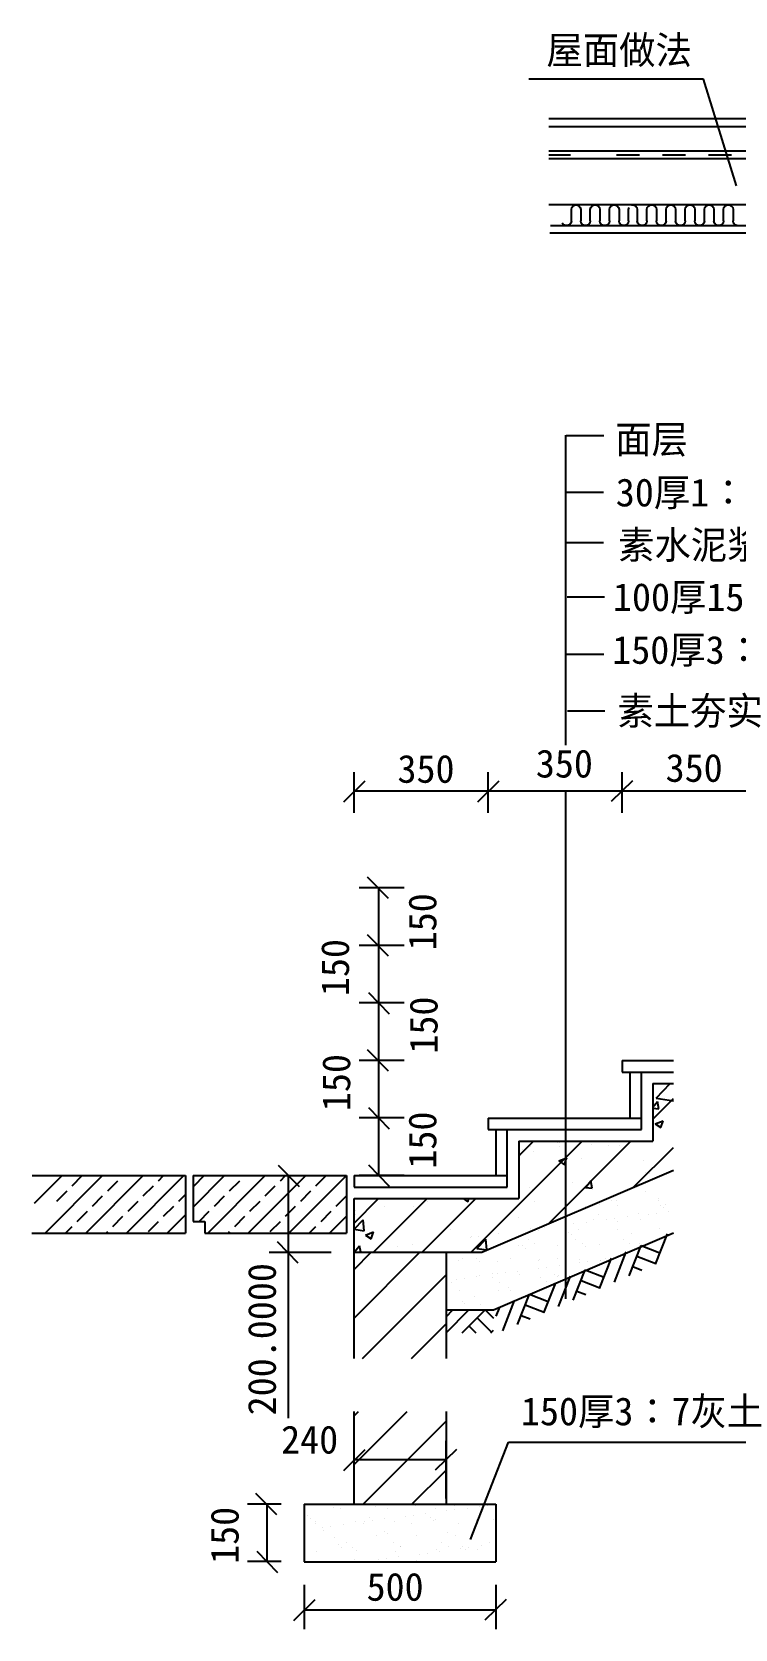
# Model space of a CAD drawing. Header units: metres. Extents: x 6317 to 11520, y 722 to 9605.
# Drawn here: x 6317 to 8153, y 838 to 5004 of the extents above; entities that cross this region are included whole.
import ezdxf

# ---------------------------------------------------------------- set-up
doc = ezdxf.new("R2010")
doc.units = ezdxf.units.M
for name, color, linetype in [('PUB_DIM', 3, 'Continuous'), ('PUB_HATCH', 7, 'Continuous'), ('PUB_TEXT', 7, 'Continuous'), ('S_SURFACE', 6, 'Continuous'), ('SURFACE', 6, 'Continuous'), ('WALL', 5, 'Continuous'), ('zz-1', 5, 'Continuous'), ('zz-3', 3, 'Continuous'), ('zz-6', 7, 'Continuous'), ('zz-7', 7, 'Continuous')]:
    doc.layers.add(name, color=color, linetype=linetype)

# ---------------------------------------------------------------- blocks, each defined once
blk = doc.blocks.new('_DIMX')
blk.add_lwpolyline([(-138.25, -130.52), (139.45, 141.49)])

msp = doc.modelspace()

# ---------------------------------------------------------------- linework, layer by layer
for p, q in [((7712.3, 3951.66), (7810.24, 3951.66)), ((7711.27, 3803.41), (7809.21, 3803.41)), ((7711.31, 3672.37), (7809.25, 3672.37)), ((7714.34, 3530.4), (7812.28, 3530.4)), ((7711.92, 3380.65), (7809.86, 3380.65)), ((7715.06, 3233.17), (7812.99, 3233.17)), ((7947.07, 2223.02), (7983.18, 2260.65)), ((7938.27, 2168), (7991.99, 2221.71)), ((7938.27, 2199.69), (7950.2, 2213.9)), ((7947.07, 2223.02), (7991.99, 2216.05)), ((7953.67, 2195.09), (7950.2, 2213.9)), ((7955.34, 2225.55), (7955.34, 2225.55)), ((7938.27, 2196.44), (7953.67, 2195.09)), ((7944.47, 2155.93), (7965.48, 2163.99)), ((7944.47, 2155.93), (7959.4, 2145.86)), ((7948.54, 2149.81), (7948.54, 2149.81)), ((7959.4, 2145.86), (7965.48, 2163.99)), ((7463.65, 1820.65), (7753.65, 2110.65)), ((7588.27, 2072.55), (7626.37, 2110.65)), ((7598.63, 2089.74), (7598.63, 2089.74)), ((7619.2, 2097.2), (7619.2, 2097.2)), ((7626.95, 2083.21), (7626.95, 2083.21)), ((7665.41, 1895.13), (7880.93, 2110.65)), ((7689.92, 2106.14), (7689.92, 2106.14)), ((7694.3, 2107.09), (7694.3, 2107.09)), ((7694.51, 2097.59), (7694.51, 2097.59)), ((7711.3, 2106.74), (7711.3, 2106.74)), ((7778.48, 2102.41), (7778.48, 2102.41)), ((7822.53, 2099.51), (7822.53, 2099.51)), ((7850.07, 2099.38), (7850.07, 2099.38)), ((7888.15, 1990.59), (7991.99, 2094.43)), ((7593.03, 2072.61), (7593.03, 2072.61)), ((7692.41, 2059.17), (7711.31, 2066.43)), ((7692.41, 2059.17), (7707.33, 2049.1)), ((7707.33, 2049.1), (7711.31, 2060.96)), ((7711.31, 2060.96), (7713.41, 2067.23)), ((7711.31, 2066.43), (7713.41, 2067.23)), ((7753.18, 2065.84), (7753.18, 2065.84)), ((7913.32, 2059.08), (7913.32, 2059.08)), ((6323.82, 1948.65), (6395.81, 2020.65)), ((6351.88, 1870.65), (6501.88, 2020.65)), ((6422.33, 1994.13), (6448.85, 2020.65)), ((6457.94, 1870.65), (6607.94, 2020.65)), ((6515.14, 1980.88), (6541.65, 2007.39)), ((6554.91, 2020.65), (6554.91, 2020.65)), ((6564.01, 1870.65), (6714.01, 2020.65)), ((6647.72, 2007.39), (6660.98, 2020.65)), ((6738.27, 1938.85), (6820.08, 2020.65)), ((6740.53, 1994.13), (6767.04, 2020.65)), ((6776.14, 1870.65), (6926.14, 2020.65)), ((6833.33, 1980.88), (6859.85, 2007.39)), ((6882.21, 1870.65), (7032.21, 2020.65)), ((6965.92, 2007.39), (6979.18, 2020.65)), ((6988.27, 1870.65), (7138.27, 2020.65)), ((7058.73, 1994.13), (7085.24, 2020.65)), ((7729, 2003.72), (7729, 2003.72)), ((7762.18, 1989.83), (7776.65, 2007.07)), ((7774.83, 2002.55), (7774.83, 2002.55)), ((7780.12, 1988.26), (7776.65, 2007.07)), ((7918.47, 2028.66), (7918.47, 2028.66)), ((7930.65, 2025.04), (7930.65, 2025.04)), ((6382.55, 1954.36), (6409.07, 1980.88)), ((6475.36, 1941.1), (6501.88, 1967.62)), ((6607.94, 1967.62), (6634.46, 1994.13)), ((6700.75, 1954.36), (6718.27, 1971.88)), ((6793.56, 1941.1), (6820.08, 1967.62)), ((6926.14, 1967.62), (6952.66, 1994.13)), ((7018.95, 1954.36), (7045.47, 1980.88)), ((7111.76, 1941.1), (7138.27, 1967.62)), ((7158.27, 1897.11), (7221.81, 1960.65)), ((7209.09, 1820.65), (7349.09, 1960.65)), ((7336.37, 1820.65), (7476.37, 1960.65)), ((7442.95, 1960.65), (7455.26, 1952.34)), ((7455.26, 1952.34), (7458.05, 1960.65)), ((7470.09, 1960.42), (7470.09, 1960.42)), ((7615.38, 1988.76), (7615.38, 1988.76)), ((7623.3, 1983.34), (7623.3, 1983.34)), ((7762.18, 1989.83), (7780.12, 1988.26)), ((7919.66, 1980.35), (7919.66, 1980.35)), ((7951.92, 1960.32), (7951.92, 1960.32)), ((6435.59, 1901.33), (6462.1, 1927.84)), ((6568.17, 1927.84), (6594.69, 1954.36)), ((6660.98, 1914.58), (6687.49, 1941.1)), ((6670.08, 1870.65), (6718.27, 1918.85)), ((6753.79, 1901.33), (6780.3, 1927.84)), ((6886.37, 1927.84), (6912.88, 1954.36)), ((6979.18, 1914.58), (7005.69, 1941.1)), ((7071.98, 1901.33), (7098.5, 1927.84)), ((7161.92, 1920.52), (7161.92, 1920.52)), ((7162.09, 1929.09), (7162.09, 1929.09)), ((7237.2, 1938.97), (7237.2, 1938.97)), ((7313.45, 1939.72), (7313.45, 1939.72)), ((7350.82, 1953.93), (7350.82, 1953.93)), ((7630.24, 1953.65), (7630.24, 1953.65)), ((7761.2, 1940.78), (7761.2, 1940.78)), ((7795.64, 1919.41), (7795.64, 1919.41)), ((7799.42, 1945.24), (7799.42, 1945.24)), ((7829.18, 1954.85), (7829.18, 1954.85)), ((7843.88, 1956.42), (7843.88, 1956.42)), ((7846.05, 1944.1), (7846.05, 1944.1)), ((7900.35, 1920.75), (7900.35, 1920.75)), ((7926.14, 1920.28), (7926.14, 1920.28)), ((7946.96, 1923.03), (7946.96, 1923.03)), ((7953.75, 1955.08), (7953.75, 1955.08)), ((7959.47, 1943.87), (7959.47, 1943.87)), ((7966.85, 1937.11), (7966.85, 1937.11)), ((7970.62, 1944.33), (7970.62, 1944.33)), ((7979.48, 1927.31), (7979.48, 1927.31)), ((6404.91, 1870.65), (6422.33, 1888.07)), ((6510.98, 1870.65), (6515.14, 1874.81)), ((6528.4, 1888.07), (6554.91, 1914.58)), ((6621.2, 1874.81), (6647.72, 1901.33)), ((6829.18, 1870.65), (6833.33, 1874.81)), ((6846.59, 1888.07), (6873.11, 1914.58)), ((6939.4, 1874.81), (6965.92, 1901.33)), ((7041.31, 1870.65), (7058.73, 1888.07)), ((7094.34, 1870.65), (7138.27, 1914.58)), ((7158.27, 1880.65), (7181.64, 1905)), ((7158.27, 1880.65), (7184.96, 1876.51)), ((7184.96, 1876.51), (7181.64, 1905)), ((7411.29, 1880.71), (7411.29, 1880.71)), ((7586.24, 1910.74), (7586.24, 1910.74)), ((7619.65, 1883.47), (7619.65, 1883.47)), ((7639.37, 1878.51), (7639.37, 1878.51)), ((7656.47, 1884.78), (7656.47, 1884.78)), ((7710.8, 1891.93), (7710.8, 1891.93)), ((7731.62, 1894.68), (7731.62, 1894.68)), ((7744.08, 1879.84), (7744.08, 1879.84)), ((7764.14, 1898.96), (7764.14, 1898.96)), ((7782.21, 1905.19), (7782.21, 1905.19)), ((7818.47, 1906.11), (7818.47, 1906.11)), ((7839.23, 1908.76), (7839.23, 1908.76)), ((7839.29, 1908.85), (7839.29, 1908.85)), ((7846.4, 1879.35), (7846.4, 1879.35)), ((7846.6, 1902.01), (7846.6, 1902.01)), ((7871.81, 1913.13), (7871.81, 1913.13)), ((7906.77, 1905.42), (7906.77, 1905.42)), ((7954.44, 1883.24), (7954.44, 1883.24)), ((7158.27, 1820.65), (7172.74, 1837.89)), ((7175.92, 1820.65), (7172.74, 1837.89)), ((7188.27, 1865.65), (7209.28, 1873.71)), ((7188.27, 1865.65), (7203.2, 1855.58)), ((7203.2, 1855.58), (7209.28, 1873.71)), ((7236.33, 1850.68), (7236.33, 1850.68)), ((7271.89, 1835.61), (7271.89, 1835.61)), ((7309.81, 1839.86), (7309.81, 1839.86)), ((7461.36, 1860.55), (7461.36, 1860.55)), ((7465.62, 1862.35), (7465.62, 1862.35)), ((7478.45, 1830.99), (7501.81, 1855.35)), ((7482.3, 1862.58), (7482.3, 1862.58)), ((7505.13, 1826.86), (7501.81, 1855.35)), ((7536.46, 1870.44), (7536.46, 1870.44)), ((7587.8, 1838.94), (7587.8, 1838.94)), ((7598.74, 1838.55), (7598.74, 1838.55)), ((7612.36, 1854.23), (7612.36, 1854.23)), ((7629.22, 1843.49), (7629.22, 1843.49)), ((7690.13, 1838.45), (7690.13, 1838.45)), ((7718.98, 1873.65), (7718.98, 1873.65)), ((7726.36, 1866.9), (7726.36, 1866.9)), ((7736.92, 1854.46), (7736.92, 1854.46)), ((7753.79, 1843.71), (7753.79, 1843.71)), ((7761.16, 1835.01), (7761.16, 1835.01)), ((7798.16, 1842.34), (7798.16, 1842.34)), ((7861.49, 1854.69), (7861.49, 1854.69)), ((7878.36, 1843.94), (7878.36, 1843.94)), ((7881.4, 1870.12), (7881.4, 1870.12)), ((7902.87, 1843.67), (7902.87, 1843.67)), ((7158.27, 1776.24), (7202.68, 1820.65)), ((7158.27, 1648.97), (7329.96, 1820.65)), ((7158.27, 1820.65), (7158.27, 1820.65)), ((7158.27, 1820.65), (7158.27, 1820.65)), ((7431.53, 1798.03), (7431.53, 1798.03)), ((7440.82, 1804.35), (7440.82, 1804.35)), ((7478.45, 1830.99), (7505.13, 1826.86)), ((7478.49, 1803.44), (7478.49, 1803.44)), ((7485.87, 1796.68), (7485.87, 1796.68)), ((7533.86, 1797.54), (7533.86, 1797.54)), ((7565.38, 1804.58), (7565.38, 1804.58)), ((7606.11, 1831.79), (7606.11, 1831.79)), ((7640.91, 1799.9), (7640.91, 1799.9)), ((7641.89, 1801.43), (7641.89, 1801.43)), ((7689.95, 1804.8), (7689.95, 1804.8)), ((7746.6, 1802.77), (7746.6, 1802.77)), ((7747.68, 1793.22), (7747.68, 1793.22)), ((7768.5, 1795.96), (7768.5, 1795.96)), ((7800.97, 1798.53), (7800.97, 1798.53)), ((7801.02, 1800.25), (7801.02, 1800.25)), ((7814.51, 1805.03), (7814.51, 1805.03)), ((7180.5, 1543.91), (7398.27, 1761.69)), ((7424.66, 1750.7), (7424.66, 1750.7)), ((7445.48, 1753.44), (7445.48, 1753.44)), ((7478, 1757.72), (7478, 1757.72)), ((7485.62, 1760.53), (7485.62, 1760.53)), ((7520.1, 1753.84), (7520.1, 1753.84)), ((7520.67, 1764.8), (7520.67, 1764.8)), ((7532.33, 1764.87), (7532.33, 1764.87)), ((7553.16, 1767.61), (7553.16, 1767.61)), ((7585.67, 1771.9), (7585.67, 1771.9)), ((7590.32, 1761.86), (7590.32, 1761.86)), ((7640.01, 1779.05), (7640.01, 1779.05)), ((7644.66, 1754.07), (7644.66, 1754.07)), ((7660.83, 1781.79), (7660.83, 1781.79)), ((7680.72, 1763.42), (7680.72, 1763.42)), ((7688.1, 1756.67), (7688.1, 1756.67)), ((7692.65, 1761.37), (7692.65, 1761.37)), ((7693.35, 1786.07), (7693.35, 1786.07)), ((7400.42, 1729.69), (7400.42, 1729.69)), ((7412.4, 1742.87), (7412.4, 1742.87)), ((7434.05, 1720.96), (7434.05, 1720.96)), ((7536.38, 1720.47), (7536.38, 1720.47)), ((7536.96, 1743.1), (7536.96, 1743.1)), ((7560.48, 1728.31), (7560.48, 1728.31)), ((7567.85, 1721.56), (7567.85, 1721.56)), ((7644.41, 1724.36), (7644.41, 1724.36)), ((7661.53, 1743.32), (7661.53, 1743.32)), ((7440.23, 1693.21), (7440.23, 1693.21)), ((7447.61, 1686.45), (7447.61, 1686.45)), ((7473.12, 1704.18), (7473.12, 1704.18)), ((7488.14, 1683.46), (7488.14, 1683.46)), ((7597.69, 1704.41), (7597.69, 1704.41)), ((7307.78, 1543.91), (7398.27, 1634.41)), ((7158.27, 1394.41), (7169.41, 1405.54)), ((7158.27, 1267.13), (7296.69, 1405.54)), ((7181.82, 1163.39), (7398.27, 1379.85)), ((7309.1, 1163.39), (7398.27, 1252.57)), ((7036.35, 1133.2), (7036.35, 1133.2)), ((7043.73, 1126.44), (7043.73, 1126.44)), ((7105.18, 1154.76), (7105.18, 1154.76)), ((7105.38, 1162.71), (7105.38, 1162.71)), ((7122.25, 1151.97), (7122.25, 1151.97)), ((7163.97, 1161.55), (7163.97, 1161.55)), ((7198.77, 1129.66), (7198.77, 1129.66)), ((7213.21, 1158.65), (7213.21, 1158.65)), ((7229.94, 1162.94), (7229.94, 1162.94)), ((7237.78, 1125.15), (7237.78, 1125.15)), ((7246.81, 1152.19), (7246.81, 1152.19)), ((7292.11, 1132.3), (7292.11, 1132.3)), ((7312.93, 1135.04), (7312.93, 1135.04)), ((7317.92, 1159.99), (7317.92, 1159.99)), ((7345.45, 1139.32), (7345.45, 1139.32)), ((7354.51, 1163.16), (7354.51, 1163.16)), ((7358.83, 1128.28), (7358.83, 1128.28)), ((7371.38, 1152.42), (7371.38, 1152.42)), ((7399.78, 1146.47), (7399.78, 1146.47)), ((7420.24, 1159.5), (7420.24, 1159.5)), ((7420.6, 1149.22), (7420.6, 1149.22)), ((7453.12, 1153.5), (7453.12, 1153.5)), ((7479.07, 1163.39), (7479.07, 1163.39)), ((7486.45, 1156.63), (7486.45, 1156.63)), ((7495.94, 1152.64), (7495.94, 1152.64)), ((7507.45, 1160.65), (7507.45, 1160.65)), ((7056.94, 1117.75), (7056.94, 1117.75)), ((7058.4, 1113.05), (7058.4, 1113.05)), ((7076.77, 1103.95), (7076.77, 1103.95)), ((7078.53, 1094.55), (7078.53, 1094.55)), ((7097.59, 1106.69), (7097.59, 1106.69)), ((7130.11, 1110.97), (7130.11, 1110.97)), ((7161.64, 1119.08), (7161.64, 1119.08)), ((7182.97, 1113.28), (7182.97, 1113.28)), ((7184.44, 1118.12), (7184.44, 1118.12)), ((7205.26, 1120.87), (7205.26, 1120.87)), ((7238.58, 1093.18), (7238.58, 1093.18)), ((7245.96, 1086.42), (7245.96, 1086.42)), ((7263.97, 1118.59), (7263.97, 1118.59)), ((7307.54, 1113.51), (7307.54, 1113.51)), ((7366.2, 1121.53), (7366.2, 1121.53)), ((7372, 1122.49), (7372, 1122.49)), ((7401, 1089.64), (7401, 1089.64)), ((7432.1, 1113.73), (7432.1, 1113.73)), ((7476.71, 1123.82), (7476.71, 1123.82)), ((7521.25, 1124.75), (7521.25, 1124.75)), ((7029.99, 1051.58), (7029.99, 1051.58)), ((7107.7, 1077.69), (7107.7, 1077.69)), ((7118.34, 1058.07), (7118.34, 1058.07)), ((7125.71, 1051.31), (7125.71, 1051.31)), ((7137.68, 1062.55), (7137.68, 1062.55)), ((7154.55, 1051.8), (7154.55, 1051.8)), ((7164.16, 1042.01), (7164.16, 1042.01)), ((7215.73, 1081.58), (7215.73, 1081.58)), ((7262.25, 1062.77), (7262.25, 1062.77)), ((7279.12, 1052.03), (7279.12, 1052.03)), ((7280.76, 1054.53), (7280.76, 1054.53)), ((7320.44, 1082.92), (7320.44, 1082.92)), ((7374.52, 1045.41), (7374.52, 1045.41)), ((7386.81, 1063), (7386.81, 1063)), ((7403.68, 1052.25), (7403.68, 1052.25)), ((7422.76, 1082.43), (7422.76, 1082.43)), ((7436.66, 1047.76), (7436.66, 1047.76)), ((7440.81, 1053.16), (7440.81, 1053.16)), ((7448.19, 1046.4), (7448.19, 1046.4)), ((7457.48, 1050.5), (7457.48, 1050.5)), ((7479.23, 1046.75), (7479.23, 1046.75)), ((7490, 1054.79), (7490, 1054.79)), ((7511.38, 1063.23), (7511.38, 1063.23)), ((7528.25, 1052.48), (7528.25, 1052.48)), ((7059.46, 1040.68), (7059.46, 1040.68)), ((7160.51, 1019.43), (7160.51, 1019.43)), ((7221.32, 1019.41), (7221.32, 1019.41)), ((7242.14, 1022.15), (7242.14, 1022.15)), ((7266.49, 1041.52), (7266.49, 1041.52)), ((7274.66, 1026.44), (7274.66, 1026.44)), ((7320.57, 1018.05), (7320.57, 1018.05)), ((7328.99, 1033.59), (7328.99, 1033.59)), ((7349.81, 1036.33), (7349.81, 1036.33)), ((7382.33, 1040.61), (7382.33, 1040.61)), ((7464.41, 1013.57), (7464.41, 1013.57)), ((7482.99, 1014.51), (7482.99, 1014.51))]:
    msp.add_line(p, q)
at = {"layer": 'PUB_DIM'}
for p, q in [((8070.58, 4880.8), (7614.45, 4880.8)), ((8156.78, 4602.23), (8070.58, 4880.8))]:
    msp.add_line(p, q, dxfattribs=at)
at = {"layer": 'PUB_HATCH'}
for p, q in [((7667.06, 4777.81), (8545.43, 4777.81)), ((7667.06, 4757.81), (8565.43, 4757.81)), ((7725.55, 4540.46), (7726.64, 4545.96)), ((7726.64, 4545.96), (7730.16, 4550.36)), ((7730.16, 4550.36), (7735.23, 4552.81)), ((7735.23, 4552.81), (7740.87, 4552.81)), ((7740.26, 4552.81), (7745.33, 4550.36)), ((7745.33, 4550.36), (7748.85, 4545.96)), ((7748.85, 4545.96), (7749.94, 4540.46)), ((7774.94, 4540.46), (7776.03, 4545.96)), ((7776.03, 4545.96), (7779.55, 4550.36)), ((7779.55, 4550.36), (7784.62, 4552.81)), ((7784.62, 4552.81), (7790.26, 4552.81)), ((7790.26, 4552.81), (7795.33, 4550.36)), ((7795.33, 4550.36), (7798.85, 4545.96)), ((7798.85, 4545.96), (7799.94, 4540.46)), ((7824.94, 4540.46), (7826.03, 4545.96)), ((7826.03, 4545.96), (7829.55, 4550.36)), ((7829.55, 4550.36), (7834.62, 4552.81)), ((7834.62, 4552.81), (7840.26, 4552.81)), ((7840.26, 4552.81), (7845.33, 4550.36)), ((7845.33, 4550.36), (7848.85, 4545.96)), ((7848.85, 4545.96), (7849.94, 4540.46)), ((7874.94, 4540.46), (7876.03, 4545.96)), ((7882.42, 4552.81), (7888.05, 4552.81)), ((7888.05, 4552.81), (7893.13, 4550.36)), ((7893.13, 4550.36), (7896.64, 4545.96)), ((7896.64, 4545.96), (7897.73, 4540.46)), ((7922.73, 4540.46), (7923.83, 4545.96)), ((7923.83, 4545.96), (7927.34, 4550.36)), ((7927.34, 4550.36), (7932.42, 4552.81)), ((7932.42, 4552.81), (7938.05, 4552.81)), ((7938.05, 4552.81), (7943.13, 4550.36)), ((7943.13, 4550.36), (7946.64, 4545.96)), ((7946.64, 4545.96), (7947.73, 4540.46)), ((7972.73, 4540.46), (7973.83, 4545.96)), ((7973.83, 4545.96), (7977.34, 4550.36)), ((7977.34, 4550.36), (7982.42, 4552.81)), ((7982.42, 4552.81), (7988.05, 4552.81)), ((7988.05, 4552.81), (7993.13, 4550.36)), ((7993.13, 4550.36), (7996.64, 4545.96)), ((7996.64, 4545.96), (7997.73, 4540.46)), ((8022.73, 4540.46), (8023.83, 4545.96)), ((8023.83, 4545.96), (8027.34, 4550.36)), ((8027.34, 4550.36), (8032.42, 4552.81)), ((8032.42, 4552.81), (8038.05, 4552.81)), ((8038.05, 4552.81), (8043.13, 4550.36)), ((8043.13, 4550.36), (8046.64, 4545.96)), ((8046.64, 4545.96), (8047.73, 4540.46)), ((8072.73, 4540.46), (8073.83, 4545.96)), ((8073.83, 4545.96), (8077.34, 4550.36)), ((8077.34, 4550.36), (8082.42, 4552.81)), ((8082.42, 4552.81), (8088.05, 4552.81)), ((8088.05, 4552.81), (8093.13, 4550.36)), ((8093.13, 4550.36), (8096.64, 4545.96)), ((8096.64, 4545.96), (8097.73, 4540.46)), ((8122.73, 4540.46), (8123.83, 4545.96)), ((8123.83, 4545.96), (8127.34, 4550.36)), ((8127.34, 4550.36), (8132.42, 4552.81)), ((8132.42, 4552.81), (8138.05, 4552.81)), ((8138.05, 4552.81), (8143.13, 4550.36)), ((8143.13, 4550.36), (8146.64, 4545.96)), ((8146.64, 4545.96), (8147.73, 4540.46)), ((7705.16, 4501.15), (7701.65, 4505.56)), ((7710.23, 4498.71), (7705.16, 4501.15)), ((7720.94, 4501.15), (7715.87, 4498.71)), ((7724.46, 4505.56), (7720.94, 4501.15)), ((7725.55, 4511.05), (7724.46, 4505.56)), ((7725.55, 4511.05), (7725.55, 4540.46)), ((7749.94, 4540.46), (7749.94, 4511.05)), ((7751.03, 4505.56), (7749.94, 4511.05)), ((7754.55, 4501.15), (7751.03, 4505.56)), ((7759.62, 4498.71), (7754.55, 4501.15)), ((7770.33, 4501.15), (7765.26, 4498.71)), ((7773.85, 4505.56), (7770.33, 4501.15)), ((7774.94, 4511.05), (7773.85, 4505.56)), ((7774.94, 4511.05), (7774.94, 4540.46)), ((7799.94, 4540.46), (7799.94, 4511.05)), ((7801.03, 4505.56), (7799.94, 4511.05)), ((7804.55, 4501.15), (7801.03, 4505.56)), ((7809.62, 4498.71), (7804.55, 4501.15)), ((7820.33, 4501.15), (7815.26, 4498.71)), ((7823.85, 4505.56), (7820.33, 4501.15)), ((7824.94, 4511.05), (7823.85, 4505.56)), ((7824.94, 4511.05), (7824.94, 4540.46)), ((7849.94, 4540.46), (7849.94, 4511.05)), ((7851.03, 4505.56), (7849.94, 4511.05)), ((7854.55, 4501.15), (7851.03, 4505.56)), ((7859.62, 4498.71), (7854.55, 4501.15)), ((7870.33, 4501.15), (7865.26, 4498.71)), ((7873.85, 4505.56), (7870.33, 4501.15)), ((7874.94, 4511.05), (7873.85, 4505.56)), ((7874.94, 4511.05), (7874.94, 4540.46)), ((7897.73, 4540.46), (7897.73, 4511.05)), ((7898.83, 4505.56), (7897.73, 4511.05)), ((7902.34, 4501.15), (7898.83, 4505.56)), ((7907.42, 4498.71), (7902.34, 4501.15)), ((7918.13, 4501.15), (7913.05, 4498.71)), ((7921.64, 4505.56), (7918.13, 4501.15)), ((7922.73, 4511.05), (7921.64, 4505.56)), ((7922.73, 4511.05), (7922.73, 4540.46)), ((7947.73, 4540.46), (7947.73, 4511.05)), ((7948.83, 4505.56), (7947.73, 4511.05)), ((7952.34, 4501.15), (7948.83, 4505.56)), ((7957.42, 4498.71), (7952.34, 4501.15)), ((7968.13, 4501.15), (7963.05, 4498.71)), ((7971.64, 4505.56), (7968.13, 4501.15)), ((7972.73, 4511.05), (7971.64, 4505.56)), ((7972.73, 4511.05), (7972.73, 4540.46)), ((7997.73, 4540.46), (7997.73, 4511.05)), ((7998.83, 4505.56), (7997.73, 4511.05)), ((8002.34, 4501.15), (7998.83, 4505.56)), ((8007.42, 4498.71), (8002.34, 4501.15)), ((8018.13, 4501.15), (8013.05, 4498.71)), ((8021.64, 4505.56), (8018.13, 4501.15)), ((8022.73, 4511.05), (8021.64, 4505.56)), ((8022.73, 4511.05), (8022.73, 4540.46)), ((8047.73, 4540.46), (8047.73, 4511.05)), ((8048.83, 4505.56), (8047.73, 4511.05)), ((8052.34, 4501.15), (8048.83, 4505.56)), ((8057.42, 4498.71), (8052.34, 4501.15)), ((8068.13, 4501.15), (8063.05, 4498.71)), ((8071.64, 4505.56), (8068.13, 4501.15)), ((8072.73, 4511.05), (8071.64, 4505.56)), ((8072.73, 4511.05), (8072.73, 4540.46)), ((8097.73, 4540.46), (8097.73, 4511.05)), ((8098.83, 4505.56), (8097.73, 4511.05)), ((8102.34, 4501.15), (8098.83, 4505.56)), ((8107.42, 4498.71), (8102.34, 4501.15)), ((8118.13, 4501.15), (8113.05, 4498.71)), ((8121.64, 4505.56), (8118.13, 4501.15)), ((8122.73, 4511.05), (8121.64, 4505.56)), ((8122.73, 4511.05), (8122.73, 4540.46)), ((8147.73, 4540.46), (8147.73, 4511.05)), ((8148.83, 4505.56), (8147.73, 4511.05)), ((8152.34, 4501.15), (8148.83, 4505.56)), ((8157.42, 4498.71), (8152.34, 4501.15)), ((10538.25, 4498.68), (7671.37, 4498.68)), ((7715.87, 4498.71), (7710.23, 4498.71)), ((7765.26, 4498.71), (7759.62, 4498.71)), ((7815.26, 4498.71), (7809.62, 4498.71)), ((7865.26, 4498.71), (7859.62, 4498.71)), ((7913.05, 4498.71), (7907.42, 4498.71)), ((7963.05, 4498.71), (7957.42, 4498.71)), ((8013.05, 4498.71), (8007.42, 4498.71)), ((8063.05, 4498.71), (8057.42, 4498.71)), ((8113.05, 4498.71), (8107.42, 4498.71))]:
    msp.add_line(p, q, dxfattribs=at)
at = {"layer": 'S_SURFACE'}
msp.add_line((10518.25, 4478.71), (7669.75, 4478.71), dxfattribs=at)
at = {"layer": 'SURFACE'}
for points in [[(9483.43, 4792.81), (8565.43, 4792.81), (8565.43, 4692.81), (7667.06, 4692.81)], [(7723.43, 4682.81), (7667.06, 4682.81)], [(7903.43, 4682.81), (7843.43, 4682.81)], [(8023.43, 4682.81), (7963.43, 4682.81)], [(8143.43, 4682.81), (8083.43, 4682.81)]]:
    msp.add_lwpolyline(points, dxfattribs=at)
at = {"layer": 'WALL'}
for p, q in [((10535.43, 4672.81), (7667.06, 4672.81)), ((10535.43, 4552.81), (7667.06, 4552.81))]:
    msp.add_line(p, q, dxfattribs=at)
at = {"layer": 'zz-1'}
for p, q in [((7938.27, 2260.65), (7938.27, 2110.65)), ((7938.27, 2260.65), (7991.99, 2260.65)), ((7588.27, 2110.65), (7938.27, 2110.65)), ((7588.27, 2110.65), (7588.27, 1960.65)), ((6318.27, 2020.65), (6718.27, 2020.65)), ((6718.27, 2020.65), (6718.27, 1870.65)), ((6738.27, 2020.65), (7138.27, 2020.65)), ((6738.27, 2020.65), (6738.27, 1900.65)), ((7138.27, 2020.65), (7138.27, 1870.65)), ((7491.62, 1820.65), (7991.99, 2035.09)), ((7158.27, 1543.91), (7158.27, 1960.65)), ((7158.27, 1960.65), (7588.27, 1960.65)), ((6738.27, 1900.65), (6768.27, 1900.65)), ((6768.27, 1900.65), (6768.27, 1870.65)), ((6317.25, 1870.65), (6718.27, 1870.65)), ((6768.27, 1870.65), (7138.27, 1870.65)), ((7158.27, 1820.65), (7491.62, 1820.65)), ((7398.27, 1820.65), (7398.27, 1543.91)), ((7158.27, 1163.39), (7158.27, 1405.54)), ((7398.27, 1405.54), (7398.27, 1163.39)), ((7028.27, 1163.39), (7528.27, 1163.39)), ((7028.27, 1163.39), (7028.27, 1013.39)), ((7528.27, 1163.39), (7528.27, 1013.39)), ((7028.27, 1013.39), (7528.27, 1013.39))]:
    msp.add_line(p, q, dxfattribs=at)
at = {"layer": 'zz-3'}
for p, q in [((7711.31, 3143.24), (7711.31, 3952.05)), ((7158.29, 2966.66), (7158.29, 3073.3)), ((7508.29, 2966.66), (7508.29, 3073.3)), ((7508.29, 2966.66), (7508.29, 3073.3)), ((7858.29, 2966.66), (7858.29, 3073.3)), ((7858.29, 2966.66), (7858.29, 3073.3)), ((7508.09, 3023.3), (7158.49, 3023.3)), ((7858.09, 3023.3), (7508.49, 3023.3)), ((7711.31, 1699.35), (7711.31, 3024.79)), ((8208.09, 3023.3), (7858.49, 3023.3)), ((7288.81, 2771.05), (7171.64, 2771.05)), ((7221.64, 2770.85), (7221.64, 2621.25)), ((7288.81, 2621.05), (7171.64, 2621.05)), ((7288.81, 2621.05), (7171.64, 2621.05)), ((7221.64, 2620.85), (7221.64, 2471.25)), ((7288.81, 2471.05), (7171.64, 2471.05)), ((7288.81, 2471.05), (7171.64, 2471.05)), ((7221.64, 2470.85), (7221.64, 2321.25)), ((7288.81, 2321.05), (7171.64, 2321.05)), ((7288.81, 2321.05), (7171.64, 2321.05)), ((7221.64, 2320.85), (7221.64, 2171.25)), ((7288.81, 2171.05), (7171.64, 2171.05)), ((7288.81, 2171.05), (7171.64, 2171.05)), ((7221.64, 2170.85), (7221.64, 2021.25)), ((7098.27, 2020.27), (6936.61, 2020.27)), ((6986.61, 2020.47), (6986.61, 2020.67)), ((6986.61, 2020.27), (6986.61, 1820.27)), ((7288.81, 2021.05), (7171.64, 2021.05)), ((7098.27, 1820.27), (6936.61, 1820.27)), ((6986.61, 1820.07), (6986.61, 1388.06)), ((7158.75, 1178.13), (7158.75, 1328.99)), ((7398.75, 1178.13), (7398.75, 1328.99)), ((7462.55, 1071.99), (7561.84, 1325.57)), ((7561.84, 1325.57), (8322.66, 1325.57)), ((7398.55, 1278.99), (7158.95, 1278.99)), ((6968.27, 1163.79), (6880.27, 1163.79)), ((6930.27, 1163.59), (6930.27, 1013.99)), ((6968.27, 1013.79), (6880.27, 1013.79)), ((7028.17, 953.39), (7028.17, 837.95)), ((7528.17, 953.39), (7528.17, 837.95)), ((7028.37, 887.95), (7527.97, 887.95))]:
    msp.add_line(p, q, dxfattribs=at)
at = {"layer": 'zz-7'}
for p, q in [((7858.27, 2320.65), (7991.99, 2320.65)), ((7858.27, 2320.65), (7858.27, 2290.65)), ((7858.27, 2290.65), (7991.99, 2290.65)), ((7878.27, 2290.65), (7878.27, 2170.65)), ((7908.27, 2140.65), (7908.27, 2290.65)), ((7508.27, 2170.65), (7908.27, 2170.65)), ((7508.27, 2170.65), (7508.27, 2140.65)), ((7508.27, 2140.65), (7908.27, 2140.65)), ((7528.27, 2140.65), (7528.27, 2020.65)), ((7558.27, 1990.65), (7558.27, 2140.65)), ((7158.27, 2020.65), (7558.27, 2020.65)), ((7158.27, 2020.65), (7158.27, 1990.65)), ((7158.27, 1990.65), (7558.27, 1990.65)), ((7522.41, 1670.65), (7991.99, 1871.9)), ((7876.37, 1759.61), (7907.37, 1838.6)), ((7907.37, 1838.6), (7956.74, 1819.22)), ((7945.11, 1789.6), (7976.11, 1868.59)), ((7799.38, 1726.02), (7830.38, 1805.01)), ((7837.87, 1742.82), (7868.88, 1821.8)), ((7896.52, 1810.95), (7945.89, 1791.58)), ((7692.14, 1679.24), (7723.14, 1758.22)), ((7730.64, 1696.03), (7761.64, 1775.02)), ((7761.64, 1775.02), (7811, 1755.64)), ((7885.67, 1783.31), (7909.37, 1774.01)), ((7584.9, 1632.45), (7615.9, 1711.44)), ((7615.9, 1711.44), (7665.27, 1692.06)), ((7653.64, 1662.44), (7684.65, 1741.43)), ((7739.94, 1719.73), (7763.63, 1710.43)), ((7750.79, 1747.37), (7800.15, 1728)), ((7398.27, 1652.65), (7416.27, 1670.65)), ((7398.27, 1610.65), (7458.27, 1670.65)), ((7398.27, 1670.65), (7522.41, 1670.65)), ((7440.27, 1610.65), (7500.27, 1670.65)), ((7500.27, 1670.65), (7522.41, 1648.51)), ((7529.61, 1654.15), (7538.91, 1677.85)), ((7546.41, 1615.66), (7577.41, 1694.64)), ((7605.05, 1683.79), (7654.42, 1664.42)), ((7458.27, 1628.65), (7476.27, 1610.65)), ((7479.27, 1649.65), (7516.77, 1612.15)), ((7594.2, 1656.15), (7617.9, 1646.85)), ((7515.27, 1610.65), (7522.41, 1617.79))]:
    msp.add_line(p, q, dxfattribs=at)

# ---------------------------------------------------------------- block references
at = {"layer": 'zz-3', "xscale": 0.2, "yscale": 0.2, "zscale": 0.2}
for p, rotation in [((7158.29, 3023.3), 180), ((7508.29, 3023.3), 180), ((7221.64, 2771.05), 90), ((7221.64, 2621.05), 90), ((7221.64, 2471.05), 270), ((7221.64, 2321.05), 90), ((7221.64, 2171.05), 270), ((6986.61, 2020.27), 270), ((7221.64, 2021.05), 270), ((6986.61, 1820.27), 90), ((7158.75, 1278.99), 180), ((6930.27, 1163.79), 90), ((6930.27, 1013.79), 270), ((7028.17, 887.95), 180)]:
    msp.add_blockref('_DIMX', p, dxfattribs=dict(at, rotation=rotation))
for p in [(7858.29, 3023.3), (7398.75, 1278.99), (7528.17, 887.95)]:
    msp.add_blockref('_DIMX', p, dxfattribs=at)

# ---------------------------------------------------------------- texts
for s, p in [('350', (7632.8, 3059.17)), ('350', (7271.58, 3045.45)), ('350', (7971.58, 3047.95)), ('240', (6967.82, 1295.71)), ('500', (7190.86, 911.83))]:
    msp.add_text(s, height=73).set_placement(p)
for s, p in [('150', (7373.1, 2608.33)), ('150', (7145.12, 2488.9)), ('150', (7376.16, 2338.9)), ('150', (7148.18, 2188.9)), ('150', (7373.1, 2038.9)), ('200.0000', (6954.11, 1395.3)), ('150', (6856.89, 1007.79))]:
    msp.add_text(s, height=73, rotation=90).set_placement(p)
at = {"layer": 'PUB_TEXT'}
msp.add_text('屋面做法', height=73, dxfattribs=at).set_placement((7660.44, 4920.39))
at = {"layer": 'zz-6'}
for s, p in [('面层', (7839.93, 3904.84)), ('30厚1∶3干硬性水泥砂浆结合层', (7841.56, 3766.41)), ('素水泥浆结合层一道', (7847.62, 3629.51)), ('100厚150号现浇混凝土', (7834.11, 3493.4)), ('150厚3∶7灰土', (7832.17, 3355.73)), ('素土夯实', (7845.98, 3196.49)), ('150厚3∶7灰土', (7593.87, 1369.49))]:
    msp.add_text(s, height=73, dxfattribs=at).set_placement(p)

doc.saveas('drawing.dxf')
